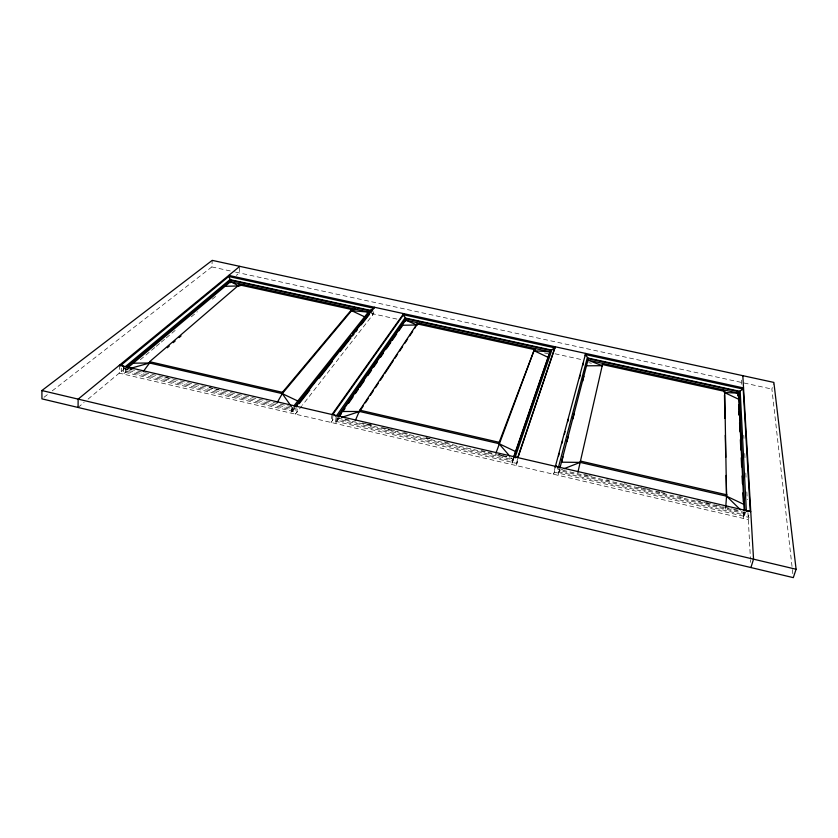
<?xml version="1.0" encoding="UTF-8"?>
<svg xmlns="http://www.w3.org/2000/svg" width="838" height="838" viewBox="0 0 838 838"><rect width="100%" height="100%" fill="white"/><g stroke="black" fill="none" stroke-linecap="round" stroke-linejoin="round"><path stroke-width="0.63" stroke-dasharray="4.19 3.14" d="M745.055 512.008L744.888 512.531L557.972 469.144L557.762 468.138M119.405 365.232L119.206 373.13L748.324 519.591L749.025 517.318M121.311 368.165L121.227 371.454L296.882 412.296L297.207 409.007M123.479 367.505L123.301 374.083L129.303 369.034M125.302 372.397L125.428 368.029M52.249 390.864L211.836 266.924L212.234 260.367M239.72 267.448L239.322 272.916L236.316 275.419M725.572 509.169L725.771 506.571M292.64 411.311L293.07 406.933L290.535 406.336M296.223 406.231L295.426 414.161L301.806 405.98M331.984 414.527L331.062 422.457L334.048 418.204M332.906 416.172L332.403 420.561L516.878 463.456L517.538 460.156M336.143 416.853L335.368 423.452L338.898 418.361M336.677 421.556L337.201 417.167M372.522 315.182L372.805 312.941M373.769 311.705L373.486 313.936L302.455 405.142M512.783 458.994L511.704 464.514L513.694 458.732M512.427 462.419L513.285 458.03M517.528 458.742L516.177 465.551L518.24 459.392M555.343 466.316L553.635 474.266L555.322 468.002M559.669 468.788L558.15 475.324L559.69 469.406L558.998 471.867L743.914 514.846L743.788 512.248M123.27 367.714L294.117 407.362M557.972 469.144L558.16 468.442M741.567 380.106L741.138 386.035M792.853 573.737L771.882 389.062L773.537 383.532M743.505 516.166L744.846 511.756M745.631 511.871L743.62 518.502L743.327 512.269M748.879 515.045L748.198 517.256L554.211 472.14M513.526 458.648L512.678 461.11L336.834 420.236L338.311 418.11M295.049 408.253L291.174 413.165L292.064 406.325M294.002 407.876L294.484 407.258M294.379 407.959L292.766 410.002L125.344 371.087L128.34 368.563M140.313 359.764L155.323 347.131M156.318 346.293L160.32 342.92M161.325 342.082L165.327 338.709M166.333 337.871L175.331 330.287M191.347 316.816L197.349 311.757M212.36 299.124L216.361 295.751M78.07 407.457L84.093 402.439M88.084 399.098L125.145 368.186M123.396 368.27L124.066 367.714M44.016 397.264L48.133 394.07M562.759 469.186L559.281 470.547L744.312 513.526L741.504 510.782M339.369 418.141L336.991 418.927L512.94 459.79L511.295 457.883M129.01 368.762L125.375 369.778L292.891 408.682L291.477 406.681M211.836 266.924L234.326 271.826M235.572 272.099L771.882 389.062M371.328 313.464L398.144 319.351M555.06 353.783L582.955 359.9M544.574 352.955L548.408 353.804M588.8 362.665L591.345 363.231M367.955 424.238L371.768 425.117M385.763 428.365L389.586 429.255M403.581 432.502L407.394 433.382M426.479 437.813L430.303 438.703M444.297 441.951L448.11 442.831M481.19 450.509L488.826 452.279M499.008 454.646L506.644 456.417M647.512 489.099L650.068 489.696M706.13 502.706L708.676 503.292M127.963 368.615L131.776 369.506M164.793 377.163L172.419 378.933M209.249 387.481L213.062 388.361M214.329 388.654L221.944 390.424M344.795 418.927L348.598 419.817M362.54 423.043L366.332 423.934M367.599 424.227L371.402 425.107M381.541 427.453L389.136 429.224M390.403 429.517L398.008 431.277M425.872 437.74L429.674 438.63M489.214 452.447L491.749 453.033M498.086 454.5L501.878 455.38M503.146 455.673L506.948 456.553M583.761 474.381L587.564 475.261M588.831 475.555L591.377 476.152M606.597 479.682L609.132 480.268M624.352 483.798L626.887 484.385M638.305 487.035L642.107 487.915M643.375 488.208L649.722 489.685M656.06 491.152L659.862 492.042M661.13 492.335L664.943 493.215M678.895 496.452L682.698 497.332M696.65 500.579L705.523 502.632M706.79 502.926L714.405 504.696M715.673 504.989L723.278 506.76M724.556 507.053L732.161 508.813M733.428 509.106L738.508 510.29M338.028 418.089L511.777 458.417M743.788 435.278L743.955 438.41M744.762 453.494L745.076 459.276M745.82 473.009L746.197 480.153M746.836 491.896L747.255 499.72M747.957 512.762L750.419 558.475M750.492 559.774L750.628 562.361"/><path stroke-width="1.26" d="M78.07 407.457L78.144 399.129L239.794 266.358M143.172 371.663L149.583 363.011L149.635 361.702L239.144 284.805L351.73 309.515L351.593 310.657L282.291 393.64L277.21 402.523M230.45 282.72L230.618 280.238L228.711 276.519L120.044 365.997M225.066 286.303L239.06 285.936L239.144 284.805M725.771 506.571L726.556 496.18L726.127 475.439M351.73 309.515L282.406 392.331L282.291 393.64L290.776 405.676M355.27 420.634L359.795 410.18L417.104 323.866L534.372 349.603L495.887 453.253M403.34 315.874L403.654 313.632L331.984 414.527M405.529 321.143L405.885 318.65L403.497 314.753L332.592 414.789M414.789 328.245L417.104 323.866M534.372 349.603L499.176 442.328L498.924 443.637L509.64 455.987M549.938 352.829L550.44 350.336L554.945 347.885L517.905 457.695M585.196 355.679L585.689 353.437L555.06 467.646M587.794 361.136L588.339 358.643L585.448 354.558L743.212 389.073L750.282 511.662M740.572 509.871L726.556 496.18L724.723 391.377L602.48 364.551L602.229 365.693L586.537 365.818M577.906 472.276L602.48 364.551M602.763 363.378L602.229 365.693L588.014 360.141L738.529 393.148L744.186 510.908M559.899 468.159L588.339 358.643L738.959 391.65L743.212 389.073M561.659 461.853L562.968 456.825M566.897 441.71L568.206 436.671M572.783 419.052L574.093 414.014M582.609 381.28L583.918 376.241M558.496 467.175L587.239 357.899L740.195 391.419L746.344 510.813M558.59 455.809L559.26 453.295M561.952 443.25L562.623 440.736M564.393 434.147L565.063 431.643M567.755 421.619L568.426 419.105M579.467 377.917L580.189 375.225M582.839 365.347L583.552 362.686M738.823 399.328L724.409 392.519L724.723 391.377M737.88 395.41L738.959 391.65L744.783 510.457M750.911 567.546L753.54 559.176L742.824 375.675M126.423 367.191L230.618 280.238L369.485 310.678L374.198 308.342L228.711 276.519M796.1 569.253L793.303 577.633L41.952 398.867L41.9 390.539L212.234 260.367L773.862 382.421L796.1 569.253L41.9 390.539M517.758 457.6L555.175 346.764M515.192 457.129L551.813 350.137L404.995 317.979L336.52 415.763M513.704 456.804L550.44 350.336L405.885 318.65L337.944 416.098M513.746 457.454L550.137 351.834L405.665 320.147L338.468 416.8M360.35 410.4L363.21 406.084M365.358 402.837L368.228 398.511M370.375 395.274L373.235 390.948M375.393 387.701L378.252 383.375M380.4 380.138L383.27 375.812M384.705 373.654L393.294 360.675M394.729 358.517L397.589 354.191M399.747 350.944L402.607 346.618M404.754 343.381L407.624 339.055M409.772 335.808L412.642 331.492M548.22 357.397L534.141 350.734L535.555 348.639M339.055 417.052L341.265 413.857M342.742 411.73L344.963 408.535M348.65 403.214L353.081 396.824M355.302 393.64L358.255 389.377M359.732 387.25L364.163 380.861M367.851 375.539L371.548 370.218M373.758 367.034L377.446 361.702M380.4 357.449L383.354 353.196M386.308 348.943L390.738 342.553M392.215 340.427L396.646 334.037M398.867 330.842L402.554 325.521M296.223 406.231L374.345 307.221M299.156 403.675L309.777 390.173M319.288 378.106L332.33 361.534M340.218 351.51L350.85 338.007M352.463 335.965L354.065 333.922M355.679 331.869L357.292 329.826M361.157 324.914L369.369 314.48M370.825 312.637L372.596 310.395M345.256 342.543L346.869 340.511M128.34 367.295L230.523 281.736L369.296 312.165L365.347 317.162L351.593 310.657L355.302 309.096M295.301 406.231L351.206 335.525M352.829 333.472L370.658 310.929M293.887 405.906L369.485 310.678M514.982 457.82L518.188 456.857M746.689 511.578L750.22 510.635M167.286 347.76L169.255 346.073M173.183 342.679L175.152 340.982M179.081 337.599L181.05 335.902M125.072 366.876L229.937 279.62L370.983 310.521M294.976 406.241L296.799 405.623M402.125 325.249L416.936 324.997L419.828 323.248M563.922 468.735L580.158 462.387L726.556 496.18L743.872 504.382M341.757 417.355L359.628 411.489L498.924 443.637L515.747 451.619M130.215 368.427L149.583 363.011L282.291 393.64L297.48 400.857M240.328 285.632L244.13 284.721M133.273 363.168L149.583 363.011M342.166 411.479L359.628 411.489M561.46 462.188L580.158 462.387L580.451 461.078L726.934 494.86M724.409 392.519L738.529 393.148M534.141 350.734L550.137 351.834M351.593 310.657L369.296 312.165M228.784 275.398L743.536 387.952M403.497 314.753L554.945 347.885M149.635 361.702L282.406 392.331M359.795 410.18L499.176 442.328M119.405 365.232L750.764 511.63M555.625 465.54L557.993 467.248M333.168 413.972L335.734 416.245M121.395 364.886L123.731 366.531M405.665 320.147L416.936 324.997M230.523 281.736L239.06 285.936M723.33 389.817L724.042 391.618M738.205 394.279L738.32 396.877M738.697 404.649L739.189 415.02M739.556 422.802L739.985 431.874M740.352 439.646L740.844 450.027M741.211 457.799L741.64 466.881M742.07 475.953L742.437 483.736M742.866 492.807L743.296 501.878M738.666 412.286L738.791 414.883M724.461 395.107L724.943 418.434M725.289 435.278L725.75 457.307"/></g></svg>
